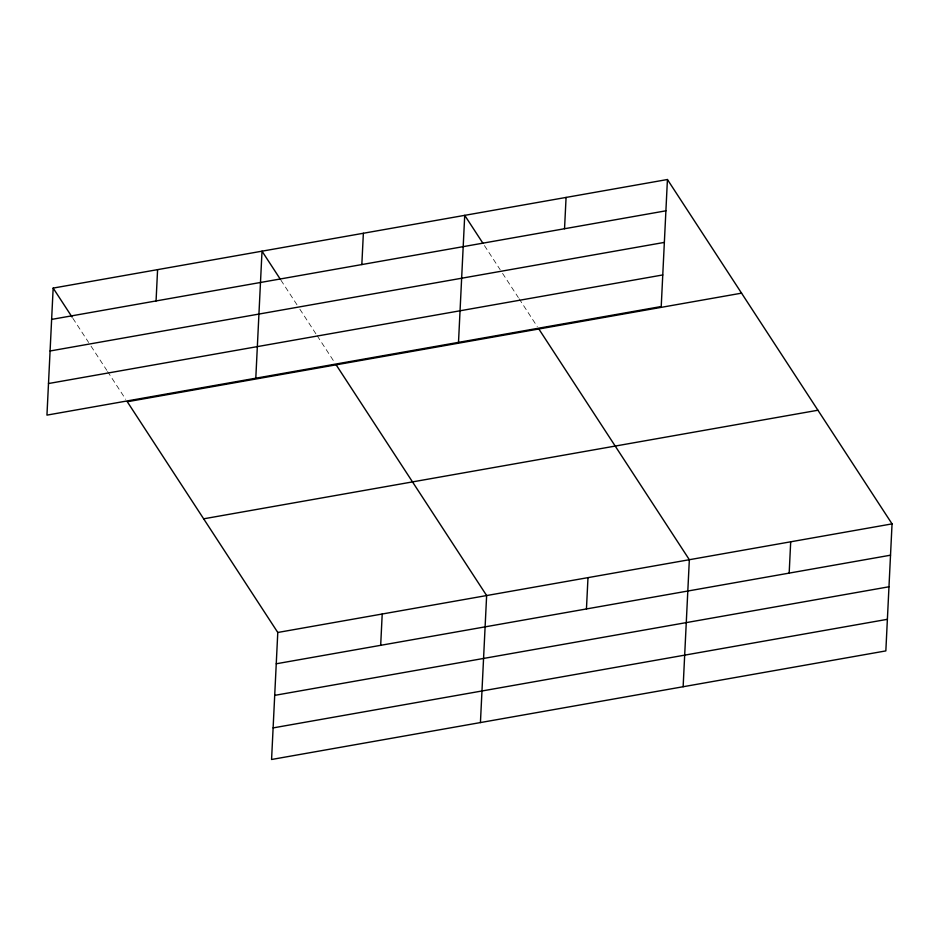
<?xml version="1.0" encoding="UTF-8"?>
<svg xmlns="http://www.w3.org/2000/svg" width="939" height="939" viewBox="0 0 939 939"><rect width="100%" height="100%" fill="white"/><g stroke="black" fill="none" stroke-linecap="round" stroke-linejoin="round"><path stroke-width="0.7" stroke-dasharray="4.7 3.52" d="M484.43 245.572L500.205 269.751M502.576 273.378L518.34 297.557M519.126 298.766L537.272 326.572M280.937 280.186L297.499 305.574M299.858 309.201L316.42 334.601M317.218 335.81L334.566 362.407M72.878 318.321L88.653 342.5M91.013 346.127L106.788 370.306M107.574 371.515L125.709 399.321"/><path stroke-width="1.41" d="M53.159 288.097L46.95 415.12L661.22 306.525L667.429 179.513L53.159 288.097L72.092 317.112M156.062 300.95L157.588 269.634M255.795 378.194L262.016 251.171L280.151 278.977M741.552 293.156L127.293 401.739L277.78 632.475L271.571 759.487L885.841 650.903L892.05 523.88L667.429 179.513M361.832 264.563L363.37 233.259M380.682 645.316L382.208 614.012M458.502 342.359L464.723 215.348L482.857 243.154M480.428 722.572L486.637 595.549L336.139 364.825M564.539 228.74L566.076 197.425M586.452 608.942L587.99 577.638M683.134 686.738L689.343 559.714L538.845 328.99M789.171 573.107L790.697 541.803M51.633 319.401L665.892 210.817M50.084 350.986L664.354 242.403M48.499 383.535L662.758 274.951M203.657 518.821L817.928 410.237M277.78 632.475L892.05 523.88M276.254 663.779L890.524 555.195M274.704 695.365L888.975 586.781M273.12 727.901L887.378 619.317"/></g></svg>
